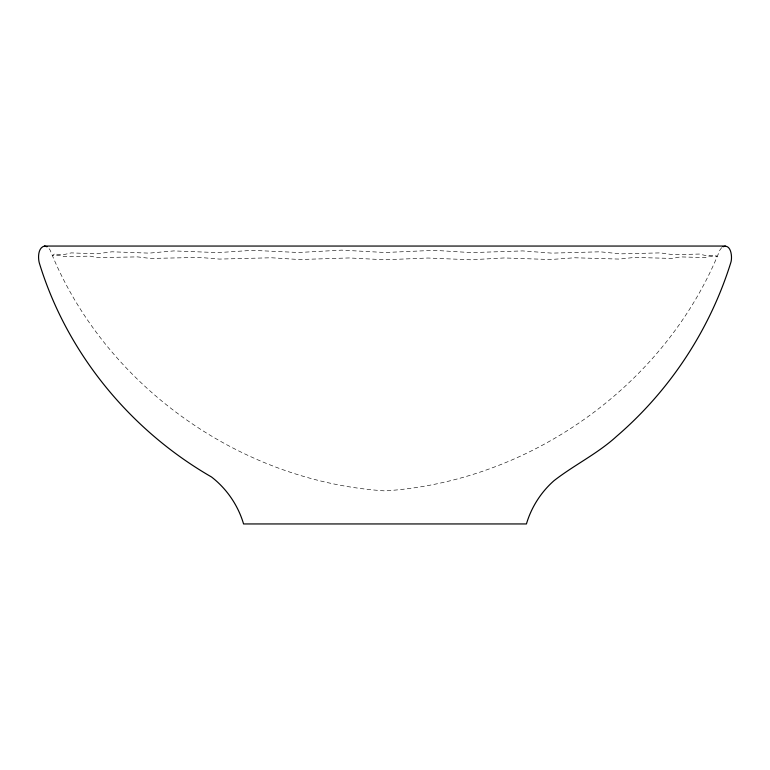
<?xml version="1.0" encoding="UTF-8"?>
<svg xmlns="http://www.w3.org/2000/svg" width="770" height="770" viewBox="0 0 770 770"><rect width="100%" height="100%" fill="white"/><g stroke="black" fill="none" stroke-linecap="round" stroke-linejoin="round"><path stroke-width="0.58" stroke-dasharray="3.85 2.89" d="M721.663 247.622L719.863 250.135C665.703 385.356 530.02 481.529 385 490.894C239.98 481.529 104.297 385.356 50.137 250.135L48.337 247.622M54.304 254.052L52.398 255.698L61.128 255.159L64.122 256.689L89.984 256.131L97.636 257.623L137.541 256.891L150.602 258.441L199.565 257.421L219.392 259.086L271.521 257.767L299.318 259.538L349.012 257.95L385 259.779L427.918 258.027L470.653 259.779L504.379 257.95L550.521 259.538L574.584 257.767L619.205 259.086L634.634 257.421L672.075 258.441L680.555 256.891L705.513 257.623L708.525 256.131L717.197 256.689L715.426 255.159L706.263 255.698L699.353 254.052L673.384 254.726L660.198 252.887L620.716 253.85L599.955 251.8L551.821 253.128L522.686 250.914L471.404 252.618L434.242 250.337L385 252.502L341.668 250.135L298.577 252.502L252.464 250.337L218.074 252.618L173.847 250.914L149.082 253.128L111.968 251.8L96.308 253.85L71.321 252.887L63.352 254.726L54.304 254.052"/><path stroke-width="1.16" d="M722.943 246.747C731.259 243.387 732.674 257.652 730.711 262.888C709.747 329.935 669.871 390.534 616.606 436.32C597.549 453.742 574.218 464.945 554.034 480.663C541.002 492.126 531.329 507.305 526.43 523.947L243.57 523.947C238.142 505.447 226.765 488.777 211.509 476.976C130.13 430.132 66.769 353.045 39.289 262.888C37.903 257.603 37.961 247.661 44.468 246.053L725.533 246.053M44.468 246.053L47.057 246.747"/></g></svg>
